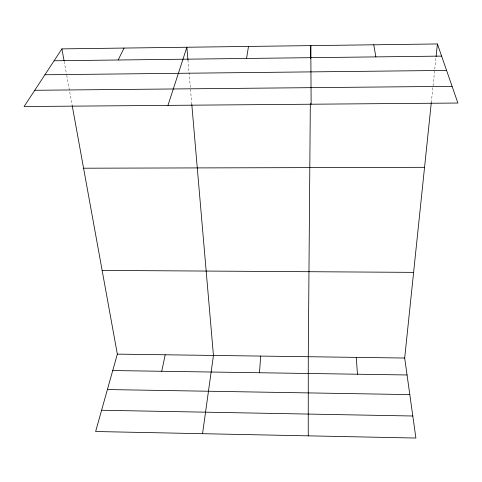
<?xml version="1.0" encoding="UTF-8"?>
<svg xmlns="http://www.w3.org/2000/svg" width="482" height="482" viewBox="0 0 482 482"><rect width="100%" height="100%" fill="white"/><g stroke="black" fill="none" stroke-linecap="round" stroke-linejoin="round"><path stroke-width="0.36" stroke-dasharray="2.41 1.81" d="M431.282 102.714L436.011 57.346M64.178 61.383L66.582 74.62M66.715 75.355L72.059 104.769M187.956 59.889L191.806 104.528"/><path stroke-width="0.72" d="M308.245 435.849L308.281 356.728L310.324 103.564M310.685 58.412L310.788 45.615L311.131 104.22M259.503 372.749L260.672 356.078M72.192 105.504L117.343 354.131L95.629 431.517L415.9 438.042L404.687 358.036L431.282 102.714M436.089 56.605L437.403 43.958L61.907 48.881L24.1 106.54L457.9 103.034L437.403 43.958M202.548 433.698L213.448 355.439L191.806 104.528M246.561 58.449L248.495 46.435M161.729 371.279L165.199 354.782M167.971 105.377L186.859 47.242L187.956 59.889M118.174 60.003L124.043 48.067M54.111 60.774L441.614 56.099M44.928 74.77L446.585 70.414M34.758 90.285L452.104 86.32M83.579 168.212L424.552 167.314M102.136 270.408L413.61 272.366M117.343 354.131L404.687 358.036M112.74 370.544L407.061 374.966M107.402 389.552L409.814 394.601M101.594 410.254L412.815 416.008M61.907 48.881L64.046 60.648M373.755 44.796L375.876 56.888M356.288 357.379L357.457 374.219"/></g></svg>
